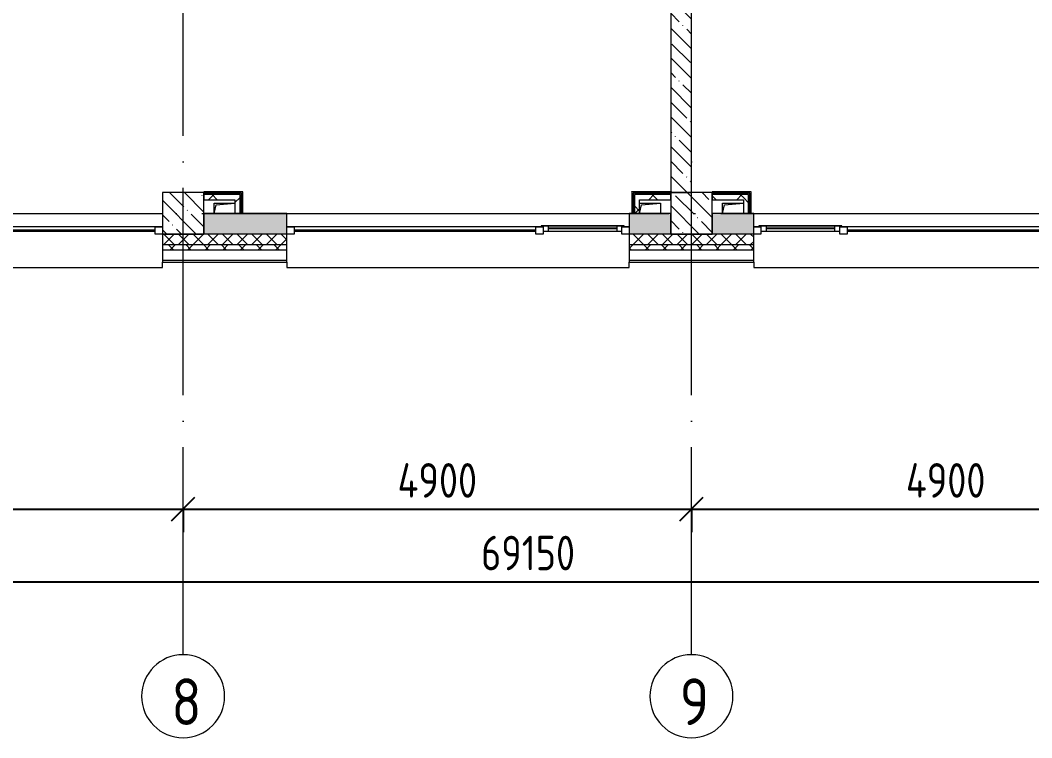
# Model space of a CAD drawing. Header units: millimetres. Extents: x -68946 to 288321, y -402657 to 324925.
# Drawn here: x 29079 to 38829, y -83822 to -76909 of the extents above; entities that cross this region are included whole.
import ezdxf

# ---------------------------------------------------------------- set-up
doc = ezdxf.new("R2010")
doc.units = ezdxf.units.MM
doc.linetypes.add('ADSK_Линия сетки', pattern=[2500, 2000, -250, 0, -250])
doc.layers.get('Defpoints').update_dxf_attribs({"color": 250})
for name, color, linetype, lineweight in [('A-____-____-DIMS', 250, 'Continuous', 9), ('A-DETL-GENF-OTLN', 250, 'Continuous', 5), ('A-FLOR-____-OTLN', 192, 'Continuous', 9), ('A-GLAZ-____-MCUT', 250, 'Continuous', 9), ('A-GLAZ-____-OTLN', 250, 'Continuous', 5), ('A-WALL-____-MCUT', 250, 'Continuous', 13), ('A-WALL-____-PATT', 250, 'Continuous', 13), ('A-WALL-FNSH-MCUT', 250, 'Continuous', 13), ('I-WALL-____-OTLN', 250, 'Continuous', 9), ('S-COLS-____-MCUT', 250, 'Continuous', 25), ('S-COLS-____-OTLN', 250, 'Continuous', 9), ('S-GRID-____-IDEN', 250, 'Continuous', 9), ('S-GRID-____-OTLN', 250, 'Continuous', 9)]:
    doc.layers.add(name, color=color, linetype=linetype, lineweight=lineweight)
doc.styles.add('GOST Common', font='', dxfattribs={"width": 0.9, "height": 350})
doc.styles.get("Standard").update_dxf_attribs({"font": 'ГОСТ тип А.ttf'})
doc.styles.get('GOST Common').set_extended_font_data('GOST Common')
doc.dimstyles.new('А3', dxfattribs={"dimtxt": 333, "dimasz": 222, "dimexe": 222, "dimexo": 111, "dimgap": 111, "dimtad": 1, "dimtoh": 1, "dimdec": 0, "dimrnd": 0.0015, "dimzin": 0, "dimdsep": 46, "dimtxsty": 'Standard', "dimblk": 'OBLIQUE', "dimcen": 0, "dimclrd": 7, "dimclre": 7, "dimclrt": 7, "dimadec": 0, "dimazin": 0, "dimtfac": 1, "dimtdec": 0, "dimtofl": 0, "dimtmove": 0, "dimatfit": 3, "dimfxl": 1, "dimtolj": 1, "dimtzin": 0, "dimarcsym": 0})
pattern_1 = [(135, (-601.3, -122294.79), (-142.5612, -142.5612), []), (135, (-458.73, -122294.79), (-142.5612, -142.5612), [252.016, -50.403, 3.353, -47.05])]
pattern_2 = [(45, (-601.3, -122294.79), (-141.42136, 141.42136), []), (135, (-601.3, -122294.79), (-141.42136, -141.42136), [])]

# ---------------------------------------------------------------- blocks, each defined once
blk = doc.blocks.new('Окно_СКБ_2Ст1 - Окно_СКБ_2Ст 3300_ОК2-29018968-АР1_Маркировочный план 2 этажа С1')
at = {"layer": 'A-GLAZ-____-MCUT'}
for p, q in [((-1650, -195), (-1650, -125)), ((-1650, -125), (-1580, -125)), ((-1580, -195), (-1650, -195)), ((-1580, -125), (-1580, -195)), ((750, -195), (750, -125)), ((750, -125), (820, -125)), ((820, -125), (820, -195)), ((1580, -155), (820, -155)), ((820, -155), (820, -195)), ((870, -205), (870, -155)), ((1530, -205), (1530, -155)), ((1580, -195), (1580, -125)), ((1580, -125), (1650, -125)), ((1580, -195), (1580, -155)), ((1650, -125), (1650, -195)), ((820, -195), (750, -195)), ((820, -195), (800, -195)), ((800, -195), (800, -205)), ((800, -205), (1600, -205)), ((1600, -205), (800, -205)), ((1650, -195), (1580, -195)), ((1600, -195), (1580, -195)), ((1600, -205), (1600, -195))]:
    blk.add_line(p, q, dxfattribs=at)
at = {"layer": 'A-GLAZ-____-MCUT', "lineweight": 5}
for p, q in [((750, -155), (-1580, -155)), ((750, -165), (-1580, -165)), ((870, -175), (1530, -175)), ((1530, -185), (870, -185))]:
    blk.add_line(p, q, dxfattribs=at)
at = {"layer": 'A-GLAZ-____-OTLN'}
for p, q in [((-1650, -195), (800, -195)), ((1600, -195), (1650, -195))]:
    blk.add_line(p, q, dxfattribs=at)
blk = doc.blocks.new('Окно_СКБ_2Ст1 - Окно_СКБ_2Ст 3400-29018936-АР1_Маркировочный план 2 этажа С1')
at = {"layer": 'A-GLAZ-____-MCUT'}
for p, q in [((-1650, -195), (-1650, -125)), ((-1650, -125), (-1580, -125)), ((-1580, -195), (-1650, -195)), ((-1580, -195), (-1600, -195)), ((-1600, -195), (-1600, -205)), ((-1580, -125), (-1580, -195)), ((-820, -155), (-1580, -155)), ((-1580, -155), (-1580, -195)), ((-1530, -205), (-1530, -155)), ((-870, -205), (-870, -155)), ((-820, -195), (-820, -125)), ((-820, -125), (-750, -125)), ((-820, -195), (-820, -155)), ((-750, -195), (-820, -195)), ((-800, -195), (-820, -195)), ((-800, -205), (-800, -195)), ((-750, -125), (-750, -195)), ((1580, -195), (1580, -125)), ((1580, -125), (1650, -125)), ((1650, -125), (1650, -195)), ((-1600, -205), (-800, -205)), ((-800, -205), (-1600, -205)), ((1650, -195), (1580, -195))]:
    blk.add_line(p, q, dxfattribs=at)
at = {"layer": 'A-GLAZ-____-MCUT', "lineweight": 5}
for p, q in [((-1530, -175), (-870, -175)), ((-870, -185), (-1530, -185)), ((1580, -155), (-750, -155)), ((1580, -165), (-750, -165))]:
    blk.add_line(p, q, dxfattribs=at)
at = {"layer": 'A-GLAZ-____-OTLN'}
for p, q in [((-1650, -195), (-1600, -195)), ((-800, -195), (1650, -195))]:
    blk.add_line(p, q, dxfattribs=at)
blk = doc.blocks.new('WNW_Отлив1 - Отлив_металлический 2-28598290-АР1_Маркировочный план 2 этажа С1')
at = {"layer": 'A-GLAZ-____-OTLN'}
for p, q in [((1650, 320), (-1650, 320)), ((-1650, 320), (-1650, 270)), ((1650, 270), (1650, 320))]:
    blk.add_line(p, q, dxfattribs=at)
blk = doc.blocks.new('_Wn_-As_OpeningMEP_floor__Rectangular - _Wn_-As_OpeningMEP_floor__Rectangular-35307840-АР1_Маркировочный план 2 этажа С1')
at = {"layer": 'A-DETL-GENF-OTLN'}
for p, q in [((-82.3, 82.3), (100, 100)), ((-100, 0), (-82.3, 82.3))]:
    blk.add_line(p, q, dxfattribs=at)
blk = doc.blocks.new('Ось сетки - Круг_Ø8 мм-39983606-АР1_Маркировочный план 2 этажа С1')
at = {"layer": 'S-GRID-____-IDEN'}
for start, end in [(360, 180), (180, 360)]:
    blk.add_arc((0, 0), 4, start, end, dxfattribs=at)
blk = doc.blocks.new('_Oblique')
at = {"color": 0, "linetype": 'ByBlock', "lineweight": -2}
blk.add_line((-0.5, -0.5), (0.5, 0.5), dxfattribs=at)
blk = doc.blocks.new('*D2816')
at = {"layer": 'A-____-____-DIMS', "color": 7, "lineweight": -2, "transparency": 16777216}
for p, q in [((26148.7, -81619.9), (30648.7, -81619.9)), ((26148.7, -81630.9), (26148.7, -81841.9)), ((30648.7, -81630.9), (30648.7, -81841.9))]:
    blk.add_line(p, q, dxfattribs=at)
at = {"layer": 'Defpoints', "color": 0, "transparency": 16777216}
for p in [(26148.7, -81519.9), (30648.7, -81519.9), (30648.7, -81619.9)]:
    blk.add_point(p, dxfattribs=at)
at = {"layer": 'A-____-____-DIMS', "color": 7, "lineweight": -2, "transparency": 16777216, "xscale": 222, "yscale": 222, "zscale": 222, "rotation": 180}
blk.add_blockref('_Oblique', (26148.7, -81619.9), dxfattribs=at)
at = {"layer": 'A-____-____-DIMS', "color": 7, "lineweight": -2, "transparency": 16777216, "xscale": 222, "yscale": 222, "zscale": 222}
blk.add_blockref('_Oblique', (30648.7, -81619.9), dxfattribs=at)
at = {"layer": 'A-____-____-DIMS', "color": 7, "transparency": 16777216, "insert": (28398.7, -81342.4), "char_height": 333, "width": 2.567, "attachment_point": 5}
blk.add_mtext('\\A1;4500', dxfattribs=at)
blk = doc.blocks.new('*D2817')
at = {"layer": 'A-____-____-DIMS', "color": 7, "lineweight": -2, "transparency": 16777216}
for p, q in [((30648.7, -81619.9), (35548.7, -81619.9)), ((30648.7, -81630.9), (30648.7, -81841.9)), ((35548.7, -81630.9), (35548.7, -81841.9))]:
    blk.add_line(p, q, dxfattribs=at)
at = {"layer": 'Defpoints', "color": 0, "transparency": 16777216}
for p in [(30648.7, -81519.9), (35548.7, -81519.9), (35548.7, -81619.9)]:
    blk.add_point(p, dxfattribs=at)
at = {"layer": 'A-____-____-DIMS', "color": 7, "lineweight": -2, "transparency": 16777216, "xscale": 222, "yscale": 222, "zscale": 222, "rotation": 180}
blk.add_blockref('_Oblique', (30648.7, -81619.9), dxfattribs=at)
at = {"layer": 'A-____-____-DIMS', "color": 7, "lineweight": -2, "transparency": 16777216, "xscale": 222, "yscale": 222, "zscale": 222}
blk.add_blockref('_Oblique', (35548.7, -81619.9), dxfattribs=at)
at = {"layer": 'A-____-____-DIMS', "color": 7, "transparency": 16777216, "insert": (33098.7, -81342.4), "char_height": 333, "width": 2.567, "attachment_point": 5}
blk.add_mtext('\\A1;4900', dxfattribs=at)
blk = doc.blocks.new('*D2818')
at = {"layer": 'A-____-____-DIMS', "color": 7, "lineweight": -2, "transparency": 16777216}
for p, q in [((35548.7, -81619.9), (40448.7, -81619.9)), ((35548.7, -81630.9), (35548.7, -81841.9)), ((40448.7, -81630.9), (40448.7, -81841.9))]:
    blk.add_line(p, q, dxfattribs=at)
at = {"layer": 'Defpoints', "color": 0, "transparency": 16777216}
for p in [(35548.7, -81519.9), (40448.7, -81519.9), (40448.7, -81619.9)]:
    blk.add_point(p, dxfattribs=at)
at = {"layer": 'A-____-____-DIMS', "color": 7, "lineweight": -2, "transparency": 16777216, "xscale": 222, "yscale": 222, "zscale": 222, "rotation": 180}
blk.add_blockref('_Oblique', (35548.7, -81619.9), dxfattribs=at)
at = {"layer": 'A-____-____-DIMS', "color": 7, "lineweight": -2, "transparency": 16777216, "xscale": 222, "yscale": 222, "zscale": 222}
blk.add_blockref('_Oblique', (40448.7, -81619.9), dxfattribs=at)
at = {"layer": 'A-____-____-DIMS', "color": 7, "transparency": 16777216, "insert": (37998.7, -81342.4), "char_height": 333, "width": 2.567, "attachment_point": 5}
blk.add_mtext('\\A1;4900', dxfattribs=at)
blk = doc.blocks.new('*D2826')
at = {"layer": 'A-____-____-DIMS', "color": 7, "lineweight": -2, "transparency": 16777216}
for p, q in [((-601.3, -82319.9), (68548.7, -82319.9)), ((-601.3, -82330.9), (-601.3, -82541.9)), ((68548.7, -82330.9), (68548.7, -82541.9))]:
    blk.add_line(p, q, dxfattribs=at)
at = {"layer": 'Defpoints', "color": 0, "transparency": 16777216}
for p in [(-601.3, -82219.9), (68548.7, -82219.9), (68548.7, -82319.9)]:
    blk.add_point(p, dxfattribs=at)
at = {"layer": 'A-____-____-DIMS', "color": 7, "lineweight": -2, "transparency": 16777216, "xscale": 222, "yscale": 222, "zscale": 222, "rotation": 180}
blk.add_blockref('_Oblique', (-601.3, -82319.9), dxfattribs=at)
at = {"layer": 'A-____-____-DIMS', "color": 7, "lineweight": -2, "transparency": 16777216, "xscale": 222, "yscale": 222, "zscale": 222}
blk.add_blockref('_Oblique', (68548.7, -82319.9), dxfattribs=at)
at = {"layer": 'A-____-____-DIMS', "color": 7, "transparency": 16777216, "insert": (33973.7, -82042.4), "char_height": 333, "width": 2.919, "attachment_point": 5}
blk.add_mtext('\\A1;69150', dxfattribs=at)

msp = doc.modelspace()

# ---------------------------------------------------------------- hatches: boundary and pattern name
at = {"layer": 'A-WALL-____-PATT', "lineweight": 15, "true_color": 0x000000}
h = msp.add_hatch(dxfattribs=at)
h.set_pattern_fill('FP_23', color=18, style=0, pattern_type=2)
h.set_pattern_definition(pattern_1)
h.paths.add_polyline_path([(35348.7078, -78569.7878), (35548.7078, -78569.7878), (35548.7078, -71519.7883), (35348.7078, -71519.7883), (35348.7078, -78264.7853)])
h = msp.add_hatch(dxfattribs=at)
h.set_pattern_fill('FP_25', color=18, style=0, pattern_type=2)
h.set_pattern_definition(pattern_2)
h.paths.add_polyline_path([(31148.7078, -78637.7883), (31148.7078, -78587.7883), (30848.6859, -78587.7883), (30848.6859, -78637.7883)])
h = msp.add_hatch(dxfattribs=at)
h.set_pattern_fill('FP_25', color=18, style=0, pattern_type=2)
h.set_pattern_definition(pattern_2)
h.paths.add_polyline_path([(31198.7078, -78769.7878), (31198.7078, -78587.7883), (31148.7078, -78587.7883), (31148.7078, -78769.7878)])
h = msp.add_hatch(dxfattribs=at)
h.set_pattern_fill('FP_25', color=18, style=0, pattern_type=2)
h.set_pattern_definition(pattern_2)
h.paths.add_polyline_path([(35048.7078, -78769.7878), (35048.7078, -78587.7528), (34998.7078, -78587.7528), (34998.7078, -78769.7878)])
h = msp.add_hatch(dxfattribs=at)
h.set_pattern_fill('FP_25', color=18, style=0, pattern_type=2)
h.set_pattern_definition(pattern_2)
h.paths.add_polyline_path([(35048.7078, -78637.7528), (35348.6859, -78637.7528), (35348.6859, -78587.7528), (35048.7078, -78587.7528)])
h = msp.add_hatch(dxfattribs=at)
h.set_pattern_fill('FP_25', color=18, style=0, pattern_type=2)
h.set_pattern_definition(pattern_2)
h.paths.add_polyline_path([(36048.7078, -78637.7883), (36048.7078, -78587.7883), (35748.6859, -78587.7883), (35748.6859, -78637.7883), (35881.5295, -78637.7883)])
h = msp.add_hatch(dxfattribs=at)
h.set_pattern_fill('FP_25', color=18, style=0, pattern_type=2)
h.set_pattern_definition(pattern_2)
h.paths.add_polyline_path([(36098.7078, -78769.7878), (36098.7078, -78587.7883), (36048.7078, -78587.7883), (36048.7078, -78769.7878)])
h = msp.add_hatch(dxfattribs=at)
h.set_pattern_fill('FP_24', color=18, style=0, pattern_type=2)
h.set_pattern_definition([(50, (-601.3, -122294.8), (364.3679, -31.8783), [38.1, -419.1]), (355, (-601.3, -122294.8), (-70.4859, 382.1133), [30.48, -335.28]), (100.451, (-570.93, -122297.45), (293.885, 350.2334), [32.38, -356.18]), (46.184, (-601.3, -122193.2), (542.1585, -84.0858), [57.15, -628.65]), (96.636, (-556.1, -122200.2), (474.805, 494.8554), [48.57, -534.27]), (351.184, (-601.3, -122193.2), (474.8102, 494.85), [45.72, -502.92]), (21, (-550.5, -122218.6), (303.2285, -204.5305), [38.1, -419.1]), (326, (-550.5, -122218.6), (123.6039, 368.376), [30.48, -335.28]), (71.451, (-525.22, -122235.63), (426.8341, 163.8427), [32.38, -356.18]), (37.5, (-601.29, -122294.79), (6.17665, 169.11015), [16.764, -314.452, 16.764, -323.596, -336.55]), (37.5, (-601.29, -122294.79), (6.17665, 169.11015), [-671.576, 16.764, -319.786]), (7.5, (-601.3, -122294.79), (133.63888, 200.3615), [16.764, -177.292, 16.764, -306.832, -128.27]), (7.5, (-601.3, -122294.79), (133.63888, 200.3615), [-517.652, 16.764, -111.506]), (327.5, (-714.58, -122294.79), (271.18182, -11.45836), [16.764, -110.236, 16.764, -379.476, -525.78]), (327.5, (-714.58, -122294.79), (271.18182, -11.45836), [-523.24, 16.764, -509.016]), (317.5, (-765.38, -122294.8), (296.2585, 50.85285), [16.764, -148.336, 16.764, -246.38, -373.38]), (317.5, (-765.38, -122294.8), (296.2585, 50.85285), [-428.244, 16.764, -356.616])])
h.paths.add_polyline_path([(68402.8242, -78969.7878), (68448.7078, -78969.7878), (68448.7078, -78769.7878), (66448.7078, -78769.7878), (66448.7078, -78969.7878), (67832.2751, -78969.7878)])
h.paths.add_polyline_path([(64408.981, -78969.7878), (64748.7078, -78969.7878), (64748.7078, -78769.7878), (64048.7078, -78769.7878), (64048.7078, -78969.7878)])
h.paths.add_polyline_path([(62697.3339, -78969.7878), (62748.7078, -78969.7878), (62748.7078, -78769.7878), (61948.7078, -78769.7878), (61948.7078, -78969.7878), (62126.7848, -78969.7878)])
h.paths.add_polyline_path([(59548.7078, -78969.7878), (60248.7078, -78969.7878), (60248.7078, -78769.7878), (59548.7078, -78769.7878)])
h.paths.add_polyline_path([(57562.3926, -78969.7878), (58248.7078, -78969.7878), (58248.7078, -78769.7878), (57448.7078, -78769.7878), (57448.7078, -78969.7878)])
h.paths.add_polyline_path([(53748.7078, -78969.7878), (53748.7078, -78769.7878), (52948.7078, -78769.7878), (52948.7078, -78969.7878), (53568.5494, -78969.7878)])
h.paths.add_polyline_path([(49004.1572, -78969.7878), (49248.7078, -78969.7878), (49248.7078, -78769.7878), (48448.7078, -78769.7878), (48448.7078, -78969.7878)])
h.paths.add_polyline_path([(44748.7078, -78969.7878), (44748.7078, -78769.7878), (43948.7078, -78769.7878), (43948.7078, -78969.7878), (44439.7649, -78969.7878)])
h.paths.add_polyline_path([(41587.0198, -78969.7878), (42248.7078, -78969.7878), (42248.7078, -78769.7878), (41548.7078, -78769.7878), (41548.7078, -78969.7878)])
h.paths.add_polyline_path([(40248.7078, -78969.7878), (40248.7078, -78769.7878), (39448.7078, -78769.7878), (39448.7078, -78969.7878), (39875.3727, -78969.7878)])
h.paths.add_polyline_path([(35881.5295, -78969.7878), (36148.7078, -78969.7878), (36148.7078, -78769.7878), (35748.7078, -78769.7878), (35748.7078, -78969.7878)])
h.paths.add_polyline_path([(34948.7078, -78969.7878), (35348.7078, -78969.7878), (35348.7078, -78769.7878), (34948.7078, -78769.7878), (34948.7078, -78814.4683)])
h.paths.add_polyline_path([(31317.1372, -78969.7878), (31648.7078, -78969.7878), (31648.7078, -78769.7878), (30848.7078, -78769.7878), (30848.7078, -78969.7878)])
h.paths.add_polyline_path([(27148.7078, -78969.7878), (27148.7078, -78769.7878), (26348.7078, -78769.7878), (26348.7078, -78969.7878), (26752.745, -78969.7878)])
h.paths.add_polyline_path([(23548.7078, -78969.7878), (24248.7078, -78969.7878), (24248.7078, -78769.7878), (23548.7078, -78769.7878)])
h.paths.add_polyline_path([(22648.7078, -78969.7878), (22648.7078, -78769.7878), (21848.7078, -78769.7878), (21848.7078, -78969.7878), (22188.3528, -78969.7878)])
h.paths.add_polyline_path([(18148.7078, -78969.7878), (18148.7078, -78769.7878), (17348.7078, -78769.7878), (17348.7078, -78969.7878), (17623.9605, -78969.7878)])
h.paths.add_polyline_path([(13059.5683, -78969.7878), (13648.7078, -78969.7878), (13648.7078, -78769.7878), (12848.7078, -78769.7878), (12848.7078, -78969.7878)])
h.paths.add_polyline_path([(9148.7078, -78969.7878), (9148.7078, -78769.7878), (8348.7078, -78769.7878), (8348.7078, -78969.7878), (9065.7251, -78969.7878)])
h.paths.add_polyline_path([(6212.9799, -78969.7878), (6248.7078, -78969.7878), (6248.7078, -78769.7878), (5548.7078, -78769.7878), (5548.7078, -78969.7878)])
h.paths.add_polyline_path([(4648.7078, -78969.7878), (4648.7078, -78769.7878), (3848.7078, -78769.7878), (3848.7078, -78969.7878), (4501.3328, -78969.7878)])
h.paths.add_polyline_path([(148.7078, -78969.7878), (148.7078, -78769.7878), (-401.3141, -78769.7878), (-401.3141, -78969.7878), (-63.0594, -78969.7878)])
h = msp.add_hatch(dxfattribs=at)
h.set_pattern_fill('FP_17', color=18, style=0, pattern_type=2)
h.set_pattern_definition([(45, (-601.29, -122294.79), (-70.71068, 70.71068), []), (135, (-601.29, -122294.79), (-70.71068, -70.71068), [])])
h.paths.add_polyline_path([(68402.8242, -79069.7878), (68548.7078, -79069.7878), (68548.7078, -78969.7878), (66448.7078, -78969.7878), (66448.7078, -79069.7878), (67832.2751, -79069.7878)])
h.paths.add_polyline_path([(63148.7078, -79069.7878), (63148.7078, -78969.7878), (61948.7078, -78969.7878), (61948.7078, -79069.7878), (62697.3339, -79069.7878)])
h.paths.add_polyline_path([(64408.981, -79069.7878), (64748.7078, -79069.7878), (64748.7078, -78969.7878), (64048.7078, -78969.7878), (64048.7078, -79069.7878)])
h.paths.add_polyline_path([(57448.7078, -79069.7878), (58648.7078, -79069.7878), (58648.7078, -78969.7878), (57448.7078, -78969.7878)])
h.paths.add_polyline_path([(60248.7078, -79069.7878), (60248.7078, -78969.7878), (59548.7078, -78969.7878), (59548.7078, -79069.7878)])
h.paths.add_polyline_path([(53568.5494, -79069.7878), (54148.7078, -79069.7878), (54148.7078, -78969.7878), (52948.7078, -78969.7878), (52948.7078, -79069.7878), (52998.0004, -79069.7878)])
h.paths.add_polyline_path([(49648.7078, -79069.7878), (49648.7078, -78969.7878), (48448.7078, -78969.7878), (48448.7078, -79069.7878), (49574.7062, -79069.7878)])
h.paths.add_polyline_path([(45148.7078, -79069.7878), (45148.7078, -78969.7878), (43948.7078, -78969.7878), (43948.7078, -79069.7878), (45010.314, -79069.7878)])
h.paths.add_polyline_path([(42248.7078, -79069.7878), (42248.7078, -78969.7878), (41548.7078, -78969.7878), (41548.7078, -79069.7878), (41587.0198, -79069.7878)])
h.paths.add_polyline_path([(39875.3727, -79069.7878), (40648.7078, -79069.7878), (40648.7078, -78969.7878), (39448.7078, -78969.7878), (39448.7078, -79069.7878)])
h.paths.add_polyline_path([(34948.7078, -79069.7878), (36148.7078, -79069.7878), (36148.7078, -78969.7878), (34948.7078, -78969.7878)])
h.paths.add_polyline_path([(31648.7078, -79069.7878), (31648.7078, -78969.7878), (30448.7078, -78969.7878), (30448.7078, -79069.7878), (31317.1372, -79069.7878)])
h.paths.add_polyline_path([(26752.745, -79069.7878), (27148.7078, -79069.7878), (27148.7078, -78969.7878), (25948.7078, -78969.7878), (25948.7078, -79069.7878), (26182.196, -79069.7878)])
h.paths.add_polyline_path([(24248.7078, -79069.7878), (24248.7078, -78969.7878), (23548.7078, -78969.7878), (23548.7078, -79069.7878)])
h.paths.add_polyline_path([(21617.8037, -79069.7878), (22648.7078, -79069.7878), (22648.7078, -78969.7878), (21448.7078, -78969.7878), (21448.7078, -79069.7878)])
h.paths.add_polyline_path([(16948.7078, -79069.7878), (18148.7078, -79069.7878), (18148.7078, -78969.7878), (16948.7078, -78969.7878)])
h.paths.add_polyline_path([(13648.7078, -79069.7878), (13648.7078, -78969.7878), (12448.7078, -78969.7878), (12448.7078, -79069.7878), (13630.1173, -79069.7878)])
h.paths.add_polyline_path([(7948.7078, -79069.7878), (9148.7078, -79069.7878), (9148.7078, -78969.7878), (7948.7078, -78969.7878)])
h.paths.add_polyline_path([(6212.9799, -79069.7878), (6248.7078, -79069.7878), (6248.7078, -78969.7878), (5548.7078, -78969.7878), (5548.7078, -79069.7878)])
h.paths.add_polyline_path([(4501.3328, -79069.7878), (4648.7078, -79069.7878), (4648.7078, -78969.7878), (3448.7078, -78969.7878), (3448.7078, -79069.7878), (3930.7838, -79069.7878)])
h.paths.add_polyline_path([(148.7078, -79069.7878), (148.7078, -78969.7878), (-901.3141, -78969.7878), (-901.3141, -79069.7878), (-63.0594, -79069.7878)])
h = msp.add_hatch(dxfattribs=at)
h.set_pattern_fill('FP_16', color=18, style=0, pattern_type=2)
h.set_pattern_definition([(135, (-601.29, -122294.79), (-84.85281, -84.85281), []), (225, (-601.29, -122294.79), (84.85281, -84.85281), [])])
h.paths.add_polyline_path([(64748.7078, -79119.7878), (64748.7078, -79069.7878), (64048.7078, -79069.7878), (64048.7078, -79119.7878), (64408.981, -79119.7878)])
h.paths.add_polyline_path([(66448.7078, -79119.7878), (68548.7078, -79119.7878), (68548.7078, -79069.7878), (66448.7078, -79069.7878)])
h.paths.add_polyline_path([(63148.7078, -79119.7878), (63148.7078, -79069.7878), (61948.7078, -79069.7878), (61948.7078, -79119.7878), (62697.3339, -79119.7878)])
h.paths.add_polyline_path([(59548.7078, -79119.7878), (60248.7078, -79119.7878), (60248.7078, -79069.7878), (59548.7078, -79069.7878)])
h.paths.add_polyline_path([(58648.7078, -79119.7878), (58648.7078, -79069.7878), (57448.7078, -79069.7878), (57448.7078, -79119.7878), (58132.9416, -79119.7878)])
h.paths.add_polyline_path([(52948.7078, -79119.7878), (54148.7078, -79119.7878), (54148.7078, -79069.7878), (52948.7078, -79069.7878)])
h.paths.add_polyline_path([(49574.7062, -79119.7878), (49648.7078, -79119.7878), (49648.7078, -79069.7878), (48448.7078, -79069.7878), (48448.7078, -79119.7878), (49004.1572, -79119.7878)])
h.paths.add_polyline_path([(43948.7078, -79119.7878), (45148.7078, -79119.7878), (45148.7078, -79069.7878), (43948.7078, -79069.7878)])
h.paths.add_polyline_path([(42248.7078, -79119.7878), (42248.7078, -79069.7878), (41548.7078, -79069.7878), (41548.7078, -79119.7878), (41587.0198, -79119.7878)])
h.paths.add_polyline_path([(40445.9217, -79119.7878), (40648.7078, -79119.7878), (40648.7078, -79069.7878), (39448.7078, -79069.7878), (39448.7078, -79119.7878), (39875.3727, -79119.7878)])
h.paths.add_polyline_path([(36148.7078, -79119.7878), (36148.7078, -79069.7878), (34948.7078, -79069.7878), (34948.7078, -79119.7878), (35881.5295, -79119.7878)])
h.paths.add_polyline_path([(31648.7078, -79119.7878), (31648.7078, -79069.7878), (30448.7078, -79069.7878), (30448.7078, -79119.7878), (31317.1372, -79119.7878)])
h.paths.add_polyline_path([(27148.7078, -79119.7878), (27148.7078, -79069.7878), (25948.7078, -79069.7878), (25948.7078, -79119.7878), (26752.745, -79119.7878)])
h.paths.add_polyline_path([(24248.7078, -79119.7878), (24248.7078, -79069.7878), (23548.7078, -79069.7878), (23548.7078, -79119.7878)])
h.paths.add_polyline_path([(22188.3528, -79119.7878), (22648.7078, -79119.7878), (22648.7078, -79069.7878), (21448.7078, -79069.7878), (21448.7078, -79119.7878), (21617.8037, -79119.7878)])
h.paths.add_polyline_path([(18148.7078, -79119.7878), (18148.7078, -79069.7878), (16948.7078, -79069.7878), (16948.7078, -79119.7878), (17623.9605, -79119.7878)])
h.paths.add_polyline_path([(13648.7078, -79119.7878), (13648.7078, -79069.7878), (12448.7078, -79069.7878), (12448.7078, -79119.7878), (13630.1173, -79119.7878)])
h.paths.add_polyline_path([(9148.7078, -79119.7878), (9148.7078, -79069.7878), (7948.7078, -79069.7878), (7948.7078, -79119.7878), (9065.7251, -79119.7878)])
h.paths.add_polyline_path([(5548.7078, -79119.7878), (6248.7078, -79119.7878), (6248.7078, -79069.7878), (5548.7078, -79069.7878)])
h.paths.add_polyline_path([(3930.7838, -79119.7878), (4648.7078, -79119.7878), (4648.7078, -79069.7878), (3448.7078, -79069.7878), (3448.7078, -79119.7878)])
h.paths.add_polyline_path([(-951.3141, -79119.7878), (148.7078, -79119.7878), (148.7078, -79069.7878), (-951.3141, -79069.7878)])
at = {"layer": 'S-COLS-____-OTLN', "lineweight": 5, "true_color": 0x000000}
h = msp.add_hatch(dxfattribs=at)
h.set_pattern_fill('FP_23', color=18, style=0, pattern_type=2)
h.set_pattern_definition(pattern_1)
h.paths.add_polyline_path([(30448.7078, -78969.7878), (30848.7078, -78969.7878), (30848.7078, -78569.7878), (30448.7078, -78569.7878)])
h = msp.add_hatch(dxfattribs=at)
h.set_pattern_fill('FP_23', color=18, style=0, pattern_type=2)
h.set_pattern_definition(pattern_1)
h.paths.add_polyline_path([(35348.7078, -78969.7878), (35748.7078, -78969.7878), (35748.7078, -78569.7878), (35348.7078, -78569.7878), (35348.7078, -78769.7878)])

# ---------------------------------------------------------------- linework, layer by layer
at = {"layer": 'A-FLOR-____-OTLN', "color": 18, "lineweight": 5, "true_color": 0x000000}
for p, q in [((34973.7078, -78562.7528), (34973.7078, -78559.7528)), ((34973.7078, -78559.7528), (35348.7078, -78559.7528)), ((30948.7078, -78769.7878), (30948.7078, -78669.7878)), ((30948.7078, -78669.7878), (31148.7078, -78669.7878)), ((35048.7078, -78669.7878), (35248.7078, -78669.7878)), ((35248.7078, -78669.7878), (35248.7078, -78769.7878)), ((35848.7078, -78769.7878), (35848.7078, -78669.7878)), ((35848.7078, -78669.7878), (36048.7078, -78669.7878))]:
    msp.add_line(p, q, dxfattribs=at)
at = {"layer": 'A-WALL-____-MCUT', "color": 18, "lineweight": 15, "true_color": 0x000000}
for p, q in [((35348.7078, -71519.7883), (35348.7078, -78569.7878)), ((35548.7078, -78569.7878), (35548.7078, -71519.7883)), ((31211.2078, -78575.2883), (30848.6859, -78575.2883)), ((31211.2078, -78769.7878), (31211.2078, -78575.2883)), ((34986.2078, -78575.2528), (34986.2078, -78769.7878)), ((35348.6859, -78575.2528), (34986.2078, -78575.2528)), ((35348.7078, -78569.7878), (35548.7078, -78569.7878)), ((36111.2078, -78575.2883), (35748.6859, -78575.2883)), ((36111.2078, -78769.7878), (36111.2078, -78575.2883)), ((30848.6859, -78587.7883), (30848.6859, -78637.7883)), ((31198.7078, -78587.7883), (30848.6859, -78587.7883)), ((30848.6859, -78637.7883), (31148.7078, -78637.7883)), ((31148.7078, -78637.7883), (31148.7078, -78769.7878)), ((31198.7078, -78769.7878), (31198.7078, -78587.7883)), ((34998.7078, -78587.7528), (34998.7078, -78769.7878)), ((35348.6859, -78587.7528), (34998.7078, -78587.7528)), ((35048.7078, -78769.7878), (35048.7078, -78637.7528)), ((35048.7078, -78637.7528), (35348.6859, -78637.7528)), ((35348.6859, -78637.7528), (35348.6859, -78587.7528)), ((35748.6859, -78587.7883), (35748.6859, -78637.7883)), ((36098.7078, -78587.7883), (35748.6859, -78587.7883)), ((35748.6859, -78637.7883), (36048.7078, -78637.7883)), ((36048.7078, -78637.7883), (36048.7078, -78769.7878)), ((36098.7078, -78769.7878), (36098.7078, -78587.7883)), ((31648.7078, -78769.7878), (30848.7078, -78769.7878)), ((30848.7078, -78769.7878), (30848.7078, -78969.7878)), ((31648.7078, -78969.7878), (31648.7078, -78769.7878)), ((35348.7078, -78769.7878), (34948.7078, -78769.7878)), ((34948.7078, -78769.7878), (34948.7078, -78969.7878)), ((35348.7078, -78969.7878), (35348.7078, -78769.7878)), ((36148.7078, -78769.7878), (35748.7078, -78769.7878)), ((35748.7078, -78769.7878), (35748.7078, -78969.7878)), ((36148.7078, -78969.7878), (36148.7078, -78769.7878)), ((30848.7078, -78969.7878), (30448.7078, -78969.7878)), ((30448.7078, -78969.7878), (30448.7078, -79119.7878)), ((31648.7078, -78969.7878), (30848.7078, -78969.7878)), ((31648.7078, -79119.7878), (31648.7078, -78969.7878)), ((34948.7078, -78969.7878), (34948.7078, -79119.7878)), ((35348.7078, -78969.7878), (34948.7078, -78969.7878)), ((35748.7078, -78969.7878), (35348.7078, -78969.7878)), ((36148.7078, -78969.7878), (35748.7078, -78969.7878)), ((36148.7078, -79119.7878), (36148.7078, -78969.7878)), ((30448.7078, -79069.7878), (31648.7078, -79069.7878)), ((34948.7078, -79069.7878), (36148.7078, -79069.7878)), ((30448.7078, -79119.7878), (31648.7078, -79119.7878)), ((34948.7078, -79119.7878), (36148.7078, -79119.7878)), ((30448.7078, -79219.7878), (31648.7078, -79219.7878)), ((34948.7078, -79219.7878), (36148.7078, -79219.7878))]:
    msp.add_line(p, q, dxfattribs=at)
at = {"layer": 'A-WALL-FNSH-MCUT', "lineweight": 15}
for p, q in [((31223.7078, -78562.7883), (30848.6859, -78562.7883)), ((30848.6859, -78562.7883), (30848.6859, -78587.7883)), ((31223.7078, -78769.7878), (31223.7078, -78562.7883)), ((34973.7078, -78562.7528), (34973.7078, -78769.7878)), ((35348.6859, -78562.7528), (34973.7078, -78562.7528)), ((35348.6859, -78587.7528), (35348.6859, -78562.7528)), ((36123.7078, -78562.7883), (35748.6859, -78562.7883)), ((35748.6859, -78562.7883), (35748.6859, -78587.7883)), ((36123.7078, -78769.7878), (36123.7078, -78562.7883)), ((30448.7078, -79119.7878), (30448.7078, -79239.7878)), ((31648.7078, -79239.7878), (31648.7078, -79119.7878)), ((34948.7078, -79119.7878), (34948.7078, -79239.7878)), ((36148.7078, -79239.7878), (36148.7078, -79119.7878)), ((30448.7078, -79239.7878), (31648.7078, -79239.7878)), ((34948.7078, -79239.7878), (36148.7078, -79239.7878))]:
    msp.add_line(p, q, dxfattribs=at)
at = {"layer": 'I-WALL-____-OTLN', "color": 18, "lineweight": 15, "true_color": 0x000000}
for p, q in [((27148.7078, -78769.7878), (30448.7078, -78769.7878)), ((31648.7078, -78769.7878), (34948.7078, -78769.7878)), ((36148.7078, -78769.7878), (39448.7078, -78769.7878))]:
    msp.add_line(p, q, dxfattribs=at)
at = {"layer": 'S-COLS-____-MCUT', "color": 18, "lineweight": 5, "true_color": 0x000000}
for p, q in [((30848.7078, -78569.7878), (30448.7078, -78569.7878)), ((30448.7078, -78569.7878), (30448.7078, -78969.7878)), ((30848.7078, -78769.7878), (30848.7078, -78569.7878)), ((35748.7078, -78569.7878), (35348.7078, -78569.7878)), ((35348.7078, -78569.7878), (35348.7078, -78769.7878)), ((35748.7078, -78769.7878), (35748.7078, -78569.7878)), ((30448.7078, -78969.7878), (30848.7078, -78969.7878)), ((35348.7078, -78969.7878), (35748.7078, -78969.7878))]:
    msp.add_line(p, q, dxfattribs=at)
at = {"layer": 'S-COLS-____-OTLN', "color": 18, "lineweight": 5, "true_color": 0x000000}
for p, q in [((30848.7078, -78969.7878), (30848.7078, -78769.7878)), ((35348.7078, -78769.7878), (35348.7078, -78969.7878)), ((35748.7078, -78969.7878), (35748.7078, -78769.7878))]:
    msp.add_line(p, q, dxfattribs=at)
at = {"layer": 'S-GRID-____-OTLN', "color": 18, "linetype": 'ADSK_Линия сетки', "true_color": 0x000000}
for p, q in [((30648.7078, -83022.3092), (30648.7078, -61092.7832)), ((35548.7078, -83022.3092), (35548.7078, -61092.7832)), ((-4170.8434, -78769.7878), (72672.5335, -78769.7878))]:
    msp.add_line(p, q, dxfattribs=at)

# ---------------------------------------------------------------- block references
at = {"layer": 'A-GLAZ-____-OTLN', "color": 18, "true_color": 0x000000}
for p in [(31048.7078, -78769.7878), (35148.7078, -78769.7878), (35948.7078, -78769.7878)]:
    msp.add_blockref('_Wn_-As_OpeningMEP_floor__Rectangular - _Wn_-As_OpeningMEP_floor__Rectangular-35307840-АР1_Маркировочный план 2 этажа С1', p, dxfattribs=at)
at = {"layer": 'A-GLAZ-____-OTLN', "color": 18, "true_color": 0x000000, "rotation": 180}
for name, p in [('Окно_СКБ_2Ст1 - Окно_СКБ_2Ст 3300_ОК2-29018968-АР1_Маркировочный план 2 этажа С1', (28798.7078, -79094.7878)), ('Окно_СКБ_2Ст1 - Окно_СКБ_2Ст 3400-29018936-АР1_Маркировочный план 2 этажа С1', (33298.7078, -79094.7878)), ('Окно_СКБ_2Ст1 - Окно_СКБ_2Ст 3300_ОК2-29018968-АР1_Маркировочный план 2 этажа С1', (37798.7078, -79094.7878)), ('WNW_Отлив1 - Отлив_металлический 2-28598290-АР1_Маркировочный план 2 этажа С1', (28798.7078, -78969.7878)), ('WNW_Отлив1 - Отлив_металлический 2-28598290-АР1_Маркировочный план 2 этажа С1', (33298.7078, -78969.7878)), ('WNW_Отлив1 - Отлив_металлический 2-28598290-АР1_Маркировочный план 2 этажа С1', (37798.7078, -78969.7878))]:
    msp.add_blockref(name, p, dxfattribs=at)
at = {"layer": 'S-GRID-____-IDEN', "color": 18, "true_color": 0x000000, "xscale": 99.99999999999993, "yscale": 99.99999999999993, "zscale": 99.99999999999993}
for p in [(30648.7078, -83422.3092), (35548.7078, -83422.3092)]:
    msp.add_blockref('Ось сетки - Круг_Ø8 мм-39983606-АР1_Маркировочный план 2 этажа С1', p, dxfattribs=at)

# ---------------------------------------------------------------- texts
at = {"layer": 'S-GRID-____-IDEN', "color": 18, "true_color": 0x000000, "char_height": 450, "width": 274.177125, "attachment_point": 1, "style": 'GOST Common'}
for s, insert in [('\\fGOST Common|b0|i0|c204|p34|;\\W.9;8', (30534.9272, -83249.7759)), ('\\fGOST Common|b0|i0|c204|p34|;\\W.9;9', (35434.9272, -83249.7759))]:
    msp.add_mtext(s, dxfattribs=dict(at, insert=insert))

# ---------------------------------------------------------------- dimensions: what is measured, and where the dimension line sits
at = {"layer": 'A-____-____-DIMS', "color": 18, "true_color": 0x000000}
for base, p1, p2, picture, middle in [((30648.7078, -81619.9298), (26148.7078, -81519.9449), (30648.7078, -81519.9449), '*D2816', (28398.7078, -81342.4298)), ((35548.7078, -81619.9298), (30648.7078, -81519.9449), (35548.7078, -81519.9449), '*D2817', (33098.7078, -81342.4298)), ((40448.7078, -81619.9298), (35548.7078, -81519.9449), (40448.7078, -81519.9449), '*D2818', (37998.7078, -81342.4298)), ((68548.7078, -82319.9298), (-601.2922, -82219.9449), (68548.7078, -82219.9449), '*D2826', (33973.7078, -82042.4298))]:
    dim = msp.add_linear_dim(base=base, p1=p1, p2=p2, dimstyle='А3', dxfattribs=at)
    dim.commit()
    dim.dimension.update_dxf_attribs({"geometry": picture, "text_midpoint": middle})

doc.saveas('drawing.dxf')
